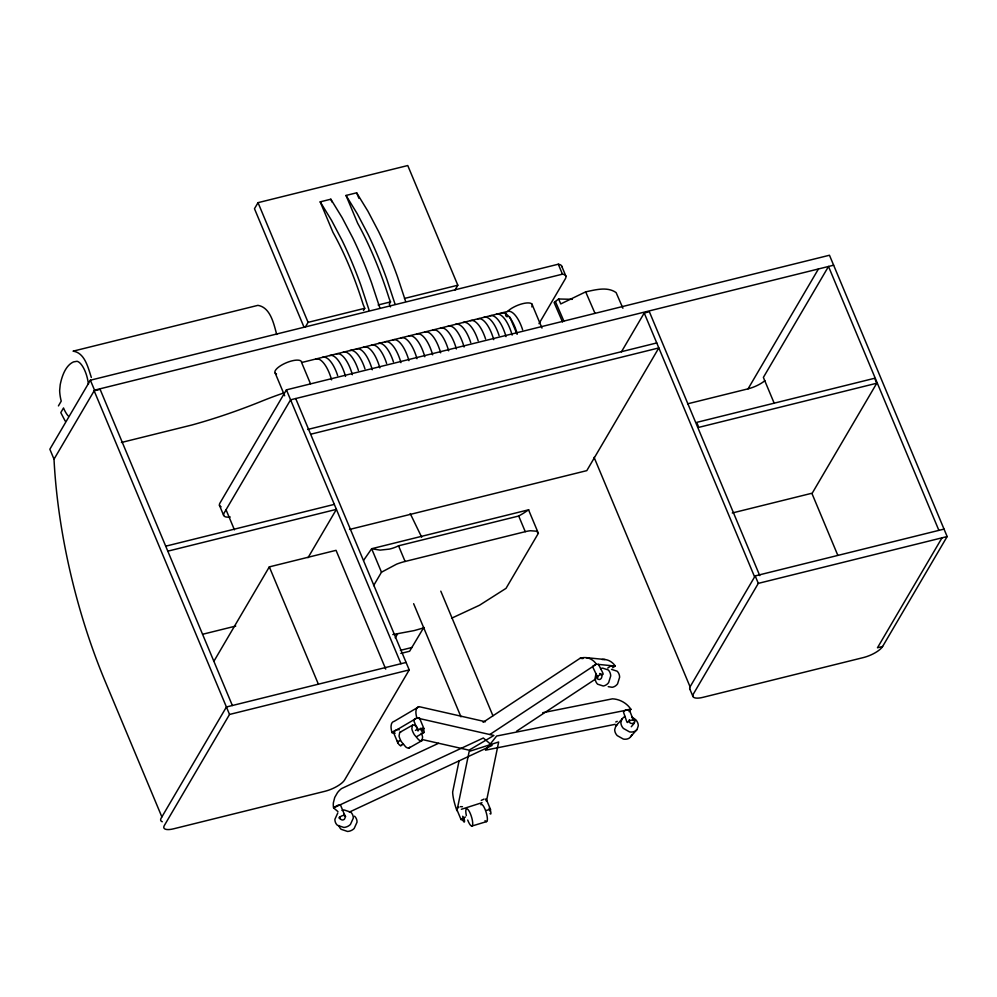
<?xml version="1.0" encoding="UTF-8"?>
<svg xmlns="http://www.w3.org/2000/svg" width="997" height="997" viewBox="0 0 997 997"><rect width="100%" height="100%" fill="white"/><g stroke="black" fill="none" stroke-linecap="round" stroke-linejoin="round"><path stroke-width="1.5" d="M339.541 816.917L340.114 819.023L342.121 819.983A3.265 3.066 -35.1 0 0 344.401 819.247L345.623 816.481L343.791 814.312M596.904 675.679L596.754 676.464A2.954 2.48 -78.4 0 0 597.814 679.082L599.072 679.518A3.141 2.642 -78.4 0 0 601.44 678.047L601.926 676.552A2.954 2.48 -78.4 0 0 600.855 673.922L599.596 673.498M459.106 760.736L452.65 792.029A19.367 4.125 71.8 0 0 456.95 810.698L469.176 751.414L498.662 741.992L486.436 801.264M457.05 809.452L457.511 807.956M486.224 810.424L490.275 809.402L489.814 810.897M596.007 673.573L595.122 678.197A8.836 7.44 -78.4 0 0 597.627 684.191L603.235 685.998A9.422 7.926 -78.4 0 0 608.656 682.571L610.712 675.916A8.836 7.44 -78.4 0 0 608.207 669.922L602.599 668.115A9.422 7.926 -78.4 0 0 600.593 668.713M629.381 719.647C627.911 726.888 639.937 722.339 632.472 718.687M397.616 740.572L397.479 741.382A2.929 1.072 59.1 0 0 398.588 743.999L399.535 745.095A3.178 1.171 59.1 0 0 401.018 745.494L401.143 745.17M633.581 720.681L629.281 709.652M625.281 716.519A10.07 7.926 39.8 0 0 623.474 717.416L615.884 725.941L614.688 729.617A8.574 6.742 39.8 0 0 617.205 735.599L623.337 739.064A10.07 7.926 39.8 0 0 629.506 737.954L637.083 729.43L638.279 725.754A8.574 6.742 39.8 0 0 635.774 719.759L631.886 717.005M622.078 718.762L620.882 722.426A8.574 6.742 39.8 0 0 623.387 728.421L629.518 731.873A10.07 7.926 39.8 0 0 635.687 730.776L637.083 729.43M630.902 736.609L631.786 734.901M58.424 405.916L61.228 401.143A20.887 8.113 76.1 0 1 59.646 390.6L60.206 384.755A82.751 32.141 76.1 0 1 73.641 361.874L77.081 361.288A18.943 7.365 76.1 0 1 88.409 384.306M561.797 266.635A17.111 5.82 -22.7 0 0 558.295 264.217L90.378 380.206L49.85 449.236L54.012 459.193A278.275 108.1 76.1 0 0 105.059 681.088L161.875 816.917M54.012 459.193L94.541 390.163L562.458 274.175A17.111 5.82 -22.7 0 1 565.336 278.799L538.991 323.676M454.993 290.065L457.822 285.229L407.761 165.539L258.024 202.665L254.472 208.709L303.935 326.979M305.244 327.19L308.085 322.355L364.74 308.31L363.145 304.484A181.84 70.637 76.1 0 0 332.973 232.363L320.199 201.855L330.83 199.213L342.096 217.595L352.726 237.834A211.489 82.153 76.1 0 1 371.657 283.098L379.77 307.649M947.15 536.56L758.318 583.37L693.202 694.298A15.005 5.11 -22.7 0 0 702.848 697.364L863.29 657.596A16.762 5.708 -22.7 0 0 882.607 646.492L947.15 536.56L829.467 255.244L286.413 389.864L219.951 503.074A14.943 5.085 -22.7 0 0 221.097 506.812M363.469 310.453L364.74 308.31M405.58 301.244L397.479 276.692A211.489 82.153 76.1 0 0 378.548 231.441L367.905 211.19L356.639 192.82L346.021 195.449L357.636 223.203A199.288 77.405 76.1 0 1 389.241 298.751L390.55 301.904L389.291 304.06L390.475 306.889M213.906 661.26L269.315 566.882L336.051 550.332L385.727 669.087M308.036 557.684L336.4 509.367L167.795 551.167M409.219 669.909L229.534 714.45L164.293 825.591A14.519 4.948 -22.7 0 0 173.49 828.831L324.76 791.331A17.248 5.87 -22.7 0 0 344.688 779.841L409.219 669.909L295.71 398.551M373.601 585.625L381.477 572.203L396.582 564.165A26.981 9.185 -22.7 0 1 405.094 561.461L525.257 531.675A20.326 6.917 -22.7 0 1 530.392 530.74L536.548 531.202L538.368 533.283L506.027 588.355L479.532 605.229L451.604 618.215M395.223 637.893L397.579 633.88M400.844 653.421L409.605 651.253L423.85 627.362M621.405 351.879L644.224 313.008L649.359 311.737L759.751 575.618M687.606 403.822L748.074 388.83L818.45 268.966M690.173 689.55A15.005 5.11 -22.7 0 1 690.074 686.821L755.19 575.905L944.022 529.095M876.762 383.234L698.772 427.364L696.691 422.379L874.681 378.262L876.762 383.234L812.231 493.166L732.284 512.981M942.015 537.832L877.472 647.763L882.607 646.492M363.693 560.214L371.657 548.724L528.734 509.766L523.363 513.305A21.797 0.71 -28.9 0 1 518.702 516.022L398.538 545.808A28.377 19.255 -16.6 0 1 389.416 549.098L380.056 550.12L371.657 548.724L381.477 572.203M629.057 711.646L630.914 709.291C626.876 703.159 619.81 699.146 612.47 698.835L542.717 712.718M485.913 800.068L485.9 798.971M417.344 727.486L415.911 726.165A9.571 3.502 59.1 0 0 412.484 725.18L399.71 732.446L399.062 735.985A8.774 3.215 59.1 0 0 401.567 741.967L405.754 746.915A9.571 3.502 59.1 0 0 409.181 747.9L421.955 740.634L422.603 737.095A8.774 3.215 59.1 0 0 421.233 733.169M337.784 812.966L334.905 819.285A8.674 8.126 -35.1 0 0 337.41 825.279L343.828 827.435A9.82 9.21 -35.1 0 0 350.408 824.482L353.274 818.163A8.674 8.126 -35.1 0 0 350.77 812.169L344.351 810.025A9.82 9.21 -35.1 0 0 341.971 810.461M412.484 725.18L411.836 728.72A8.774 3.215 59.1 0 0 414.341 734.714L418.541 739.649A9.571 3.502 59.1 0 0 421.955 740.634M409.181 747.9L409.767 747.164M592.704 666.308L595.583 664.488M607.746 668.077L609.852 666.569M623.574 711.571L625.019 710.412M631.275 726.738L634.304 723.224M615.884 725.941L617.28 724.595M572.328 299.324L558.619 298.988L554.108 302.54L562.545 321.994M483.121 722.302L580.092 658.282L582.996 658.568M489.926 734.465L596.331 664.201L615.224 666.071L612.632 667.791M516.608 731.187L595.757 678.92M481.252 800.379L484.106 799.096M485.439 721.728L419.052 706.649L394.189 721.354A20.239 8.2 58.1 0 0 391.447 724.021L391.073 726.003A19.068 7.727 58.1 0 0 392.045 732.67L395.061 733.356M392.045 732.67L416.908 717.977L493.914 735.462L469.064 750.168L422.242 739.537M415.45 730.415L418.154 728.869M422.105 730.327L423.314 729.555A2.854 0.972 -22.7 0 0 423.899 728.533L419.525 718.089L418.391 717.765A3.365 1.147 -22.7 0 0 416.97 718.039M400.769 745.669L403.473 744.123M417.008 736.434L423.775 732.596M458.122 807.57L458.844 807.209M615.76 721.978L617.255 721.329M622.913 308.247L616.121 292.607C607.372 286.351 595.346 289.853 585.675 291.859L560.763 303.923L558.619 298.988M438.493 743.326L341.51 788.602A20.675 19.304 -42 0 0 337.522 792.603L334.743 797.413L333.397 802.647A18.818 17.572 -42 0 0 333.584 807.894L337.971 811.62M333.584 807.894L483.308 738.004L492.094 745.457L349.361 812.081M416.198 718.314L414.241 719.435A2.854 0.972 -22.7 0 0 413.668 720.158M395.909 730.053L393.952 731.162A2.854 0.972 -22.7 0 0 393.379 731.898M400.283 740.484L398.326 741.606A2.854 0.972 -22.7 0 0 397.753 742.615L398.339 742.939M625.742 710.063L629.007 709.478M461.374 809.29L482.012 802.685M471.843 826.064L486.524 821.615M610.613 666.258L613.167 665.921M423.85 627.848L414.229 630.578L392.818 634.578M378.125 304.982L390.55 301.904M404.47 298.452L457.822 285.229M302.041 362.422L507.535 311.475A14.344 4.885 -22.7 0 1 524.36 303.3A14.344 4.885 -22.7 0 1 531.8 306.877M833.642 265.202L290.576 399.822L224.113 513.031A14.943 5.085 -22.7 0 0 230.245 517.007M121.422 442.481L191.885 425.009A230.868 78.589 -22.7 0 0 261.825 401.143A139.318 47.42 -22.7 0 1 283.098 393.204M307.649 429.483L656.749 342.943M311.251 434.094L658.83 347.928L586.797 470.634L349.523 529.457M165.714 546.182L334.319 504.382M202.603 634.279L235.728 626.066M400.383 650.356L412.06 647.464M406.103 662.444L226.419 706.985L161.165 818.113A14.519 4.948 -22.7 0 0 162.287 821.752M630.914 709.291L496.606 736.035L485.477 750.168L615.186 724.333M460.377 806.66L462.471 806.71M465.449 816.967L461.025 819.472L463.219 819.771M611.522 669.386L617.131 671.193A8.836 7.44 -78.4 0 1 619.635 677.187L617.579 683.855A9.422 7.926 -78.4 0 1 612.158 687.282L608.22 686.646M394.525 732.508L393.578 732.384M340.226 818.425L339.105 818.088A2.854 0.972 -22.7 0 1 339.703 817.054L341.672 815.945A3.365 1.147 -22.7 0 1 343.865 815.409L344.987 815.745A2.854 0.972 -22.7 0 1 344.974 816.032M586.174 657.646L605.054 659.516M597.814 677.549L592.692 666.881M633.643 720.096C624.608 719.41 629.693 729.729 623.511 712.17M423.899 728.533L422.753 728.209A3.365 1.147 -22.7 0 0 420.56 728.757L418.603 729.866A2.854 0.972 -22.7 0 0 418.03 730.602M399.249 729.829L398.102 729.492A3.365 1.147 -22.7 0 0 396.681 729.779M346.021 195.449L357.287 213.819L367.918 234.071A211.489 82.153 76.1 0 1 386.848 279.334L394.962 303.886M320.199 201.855L331.465 220.225L342.108 240.464A211.489 82.153 76.1 0 1 361.039 285.728L369.139 310.279M65.216 421.12L60.792 412.608L63.509 407.972A20.887 8.113 76.1 0 0 68.083 415.849M410.228 513.592L421.694 537.209M585.675 291.859L594.935 313.195M555.391 301.53L563.828 320.984M938.887 530.367L828.507 266.473L763.378 377.402L774.183 403.212M811.982 493.565L837.779 555.242M755.19 575.905L758.318 583.37M644.224 313.008L754.617 576.902M561.71 266.162L565.872 276.119M558.295 264.217L562.458 274.175M531.949 304.11L541.982 328.088M594.087 457.349L690.074 686.821M689.812 689.002L692.94 696.467M509.903 317.121L516.982 334.045M598.424 664.314C607.061 681.013 602.063 670.37 597.066 677.324M528.535 509.803L538.368 533.283M518.702 516.022L525.257 531.675M356.639 192.82L358.97 198.366M330.83 199.213L331.989 201.992M440.799 591.159L492.917 715.734M258.024 202.665L308.085 322.355M398.538 545.808L405.094 561.461M413.643 603.708L460.963 716.831M486.2 799.133L490.674 809.813M310.453 383.683L301.605 362.522A14.344 4.885 -22.7 0 0 285.067 363.307A14.344 4.885 -22.7 0 0 276.505 374.025M286.413 389.864L400.968 663.715M275.247 373.202L284.681 395.772M456.651 809.041L461.125 819.733M413.668 720.445L418.03 730.888M393.379 732.184L397.741 742.615M269.315 566.882L318.392 684.204M226.032 509.754L234.432 529.831M219.465 505.379L223.627 515.337M340.613 805.314L344.987 815.745M232.363 705.515L100.111 389.341L94.154 390.812L229.534 714.45M90.378 380.206L94.541 390.163M91.338 377.452C88.147 367.905 84.882 352.689 73.08 351.168L257.899 305.356C270.548 307.388 273.801 323.963 276.717 334.481M602.014 659.516A19.516 16.039 -81.3 0 1 615.261 666.033M580.092 658.332A19.516 16.039 -81.3 0 1 596.368 664.164M423.04 729.006A2.929 1.072 59.1 0 1 424.149 731.624L424.012 732.434A3.178 1.171 59.1 0 1 422.541 732.022L421.594 730.926A2.929 1.072 59.1 0 1 420.485 728.308M419.525 718.089A2.854 0.972 -22.7 0 1 419.538 718.376M419.052 706.649A20.239 8.2 58.1 0 0 416.297 709.316L415.923 711.31A19.068 7.727 58.1 0 0 416.896 717.965M399.71 732.446A9.571 3.502 59.1 0 1 400.62 732.247M339.491 804.965A3.365 1.147 -22.7 0 0 337.31 805.514L335.341 806.623A2.854 0.972 -22.7 0 0 334.743 807.358M338.905 825.541A8.674 8.126 -35.1 0 0 341.161 829.305L347.579 831.461A9.82 9.21 -35.1 0 0 354.159 828.507L357.026 822.189A8.674 8.126 -35.1 0 0 354.521 816.194M462.608 816.281A3.016 0.773 72.8 0 1 464.303 819.609A3.016 0.773 72.8 0 1 463.979 821.952A3.016 0.773 72.8 0 1 462.334 818.213M489.016 808.28A3.016 0.773 72.8 0 1 490.811 812.106A3.016 0.773 72.8 0 1 490.013 813.54M466.359 815.571A9.035 2.318 72.8 0 1 468.453 810.1A9.035 2.318 72.8 0 1 472.703 824.27A9.035 2.318 72.8 0 1 467.705 820.045M480.828 804.729A9.035 2.318 72.8 0 1 486.548 813.714A9.035 2.318 72.8 0 1 485.028 820.668M322.554 357.337A25.885 10.057 76.1 0 1 337.671 375.632M315.713 359.032A25.885 10.057 76.1 0 1 331.59 379.857M401.081 337.858A25.885 10.057 76.1 0 1 416.958 358.696M408.92 335.927A25.885 10.057 76.1 0 1 424.797 356.752M432.773 330.007A25.885 10.057 76.1 0 1 448.65 350.832M440.487 328.1A25.885 10.057 76.1 0 1 456.364 348.925M463.057 322.505A25.885 10.057 76.1 0 1 478.186 340.8M470.447 320.673A25.885 10.057 76.1 0 1 485.576 338.968M483.969 317.32A25.885 10.057 76.1 0 1 499.098 335.615M490.113 315.787A25.885 10.057 76.1 0 1 506.002 336.625M448.201 326.181A25.885 10.057 76.1 0 1 464.079 347.006M455.629 324.337A25.885 10.057 76.1 0 1 470.758 342.644M477.837 318.841A25.885 10.057 76.1 0 1 493.714 339.665M416.746 333.983A25.885 10.057 76.1 0 1 432.623 354.807M496.257 314.267A25.885 10.057 76.1 0 1 512.134 335.092M385.054 341.834A25.885 10.057 76.1 0 1 400.931 362.659M393.067 339.852A25.885 10.057 76.1 0 1 408.944 360.677M501.354 313.008A25.885 10.057 76.1 0 1 517.231 333.833M507.498 311.488A25.885 10.057 76.1 0 1 522.627 329.783M424.759 332.001A25.885 10.057 76.1 0 1 440.637 352.826M764.849 380.692A16.986 5.783 -22.7 0 1 748.074 388.83M507.236 316.822A14.344 4.885 -22.7 0 1 506.127 313.232M329.646 355.58A25.885 10.057 76.1 0 1 345.523 376.405M336.475 353.885A25.885 10.057 76.1 0 1 352.352 374.71M343.317 352.19A25.885 10.057 76.1 0 1 358.434 370.485M349.847 350.57A25.885 10.057 76.1 0 1 364.964 368.865M356.378 348.95A25.885 10.057 76.1 0 1 372.255 369.775M363.942 347.068A25.885 10.057 76.1 0 1 379.832 367.893M371.52 345.199A25.885 10.057 76.1 0 1 386.649 363.494M378.287 343.516A25.885 10.057 76.1 0 1 393.416 361.811"/></g></svg>
